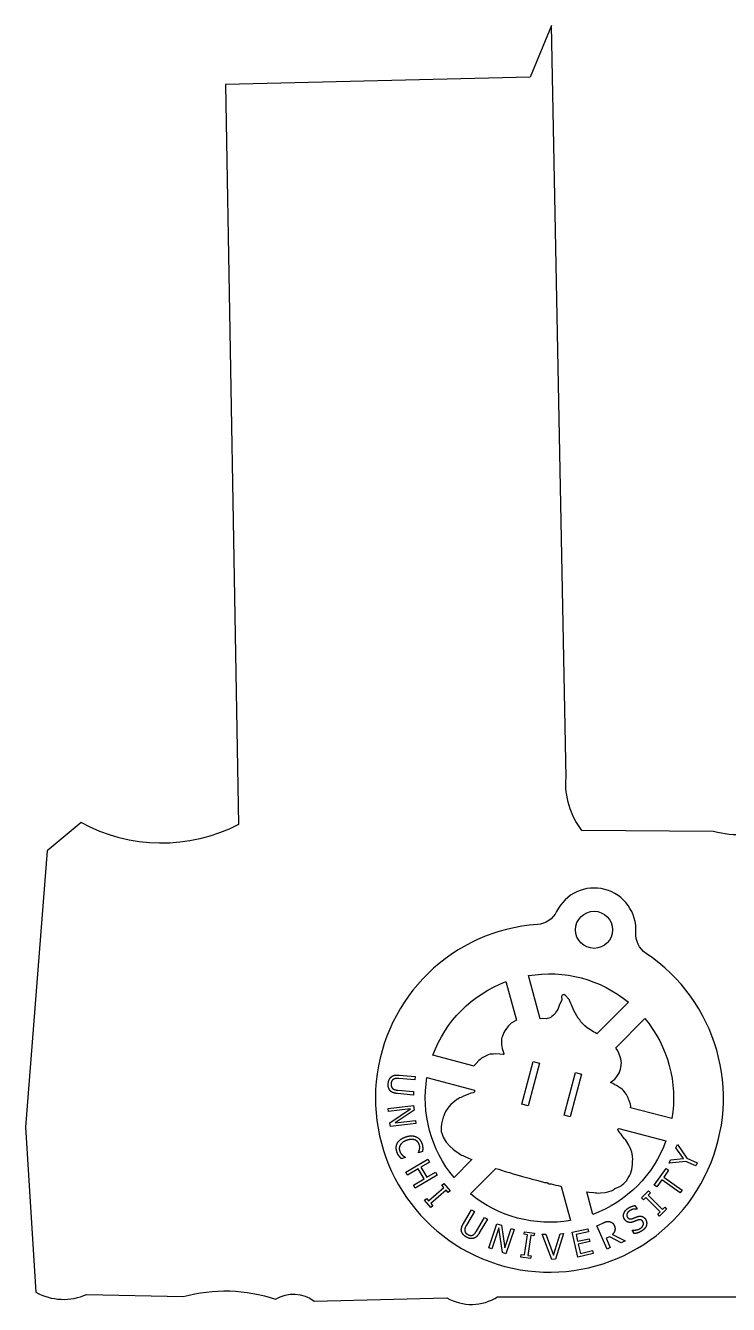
# Model space of a CAD drawing. Header units: millimetres. Extents: x -1 to 165, y -1 to 152.
# Drawn here: x -0.9 to 59.7, y -1 to 109.2 of the extents above; entities that cross this region are included whole.
import ezdxf

# ---------------------------------------------------------------- set-up
doc = ezdxf.new("R2010")
doc.units = ezdxf.units.MM
doc.layers.add('SCRAP_OUTLINE', color=5, linetype='Continuous')

msp = doc.modelspace()

# ---------------------------------------------------------------- linework, layer by layer
for points in [[(51.74, 31.01, 0.821365), (44.91, 32.82, -0.267689), (43.25, 31.7, 6.023346), (52.62, 29.21, -0.267689)], [(41.44, 23.45), (41.04, 23.23), (40.99, 23.2), (40.87, 23.09), (40.77, 22.97), (40.59, 22.72), (40.43, 22.54), (40.36, 22.4), (40.24, 22.08), (40.18, 21.95), (40.15, 21.85), (40.15, 21.36), (40.22, 21.01), (40.3, 20.75), (40.36, 20.58), (40.37, 20.54), (40.36, 20.52), (40.34, 20.5), (40.3, 20.5), (40.02, 20.53), (39.6, 20.55), (39.45, 20.52), (39.17, 20.51), (39.06, 20.48), (38.95, 20.43), (38.54, 20.23), (38.44, 20.17), (38.33, 20.07), (38.2, 19.98), (37.96, 19.72), (37.84, 19.57), (37.8, 19.5), (34.24, 20.44, -0.218412), (40.54, 26.77)], [(42.48, 27.29, -0.218412), (51.1, 25), (48.38, 22.26), (48.26, 22.35), (48.08, 22.44), (47.69, 22.71), (47.54, 22.79), (47.34, 22.97), (47.11, 23.2), (47.01, 23.32), (46.92, 23.47), (46.77, 23.62), (46.39, 24.29), (46.2, 24.76), (46.14, 24.89), (46.05, 25.1), (45.99, 25.22), (45.93, 25.3), (45.68, 25.58), (45.62, 25.62), (45.53, 25.65), (45.46, 25.64), (45.42, 25.62), (45.38, 25.6), (45.36, 25.56), (45.34, 25.51), (45.33, 25.43), (45.35, 25.24), (45.34, 25.16), (45.14, 24.71), (45.01, 24.37), (44.9, 24.22), (44.78, 24.03), (44.63, 23.89), (44.51, 23.76), (44.44, 23.71), (44.33, 23.66), (44.23, 23.62), (44.1, 23.59), (44, 23.57), (43.69, 23.59), (43.48, 23.57)], [(51.29, 15.91), (51.3, 16.04), (51.27, 16.22), (51.2, 16.44), (51.17, 16.52), (51.11, 16.63), (51.08, 16.76), (51.03, 16.86), (50.92, 17.04), (50.65, 17.42), (50.57, 17.5), (50.42, 17.58), (50.08, 17.81), (49.92, 17.88), (49.76, 17.98), (49.6, 18.05), (49.58, 18.06), (49.58, 18.09), (49.58, 18.12), (49.61, 18.14), (49.94, 18.38), (50.02, 18.47), (50.11, 18.61), (50.33, 18.93), (50.34, 18.97), (50.36, 19.07), (50.42, 19.24), (50.45, 19.36), (50.49, 19.81), (50.48, 19.86), (50.46, 19.99), (50.38, 20.29), (50.27, 20.61), (50.18, 20.81), (50.05, 21.01), (50.01, 21.06), (52.52, 23.59, -0.218412), (54.85, 14.97)], [(37.82, 17.42), (37.83, 17.39), (37.83, 17.32), (37.82, 17.27), (37.77, 17.23), (37.71, 17.2), (37.5, 17.15), (37.26, 17.04), (36.89, 16.9), (36.69, 16.8), (36.56, 16.77), (36.52, 16.75), (36.39, 16.65), (36.3, 16.61), (36.09, 16.45), (35.98, 16.37), (35.79, 16.18), (35.61, 15.97), (35.53, 15.87), (35.34, 15.59), (35.29, 15.51), (35.25, 15.37), (35.17, 15.21), (35.13, 15.08), (34.98, 14.53), (34.95, 14.24), (34.94, 14.05), (34.96, 13.85), (35.03, 13.62), (35.12, 13.38), (35.37, 12.93), (35.7, 12.59), (35.98, 12.34), (36.17, 12.2), (36.38, 12.05), (36.62, 11.87), (36.7, 11.83), (36.81, 11.79), (37.04, 11.68), (37.15, 11.65), (37.32, 11.55), (37.59, 11.43), (36.06, 9.89, -0.218412), (33.73, 18.51)], [(47.51, 8.67), (47.72, 8.64), (48.12, 8.59), (48.26, 8.57), (48.39, 8.57), (48.55, 8.54), (48.7, 8.56), (49.1, 8.6), (49.33, 8.65), (49.7, 8.78), (49.87, 8.9), (49.94, 8.95), (50.17, 9.03), (50.46, 9.18), (50.56, 9.26), (50.71, 9.38), (50.93, 9.6), (51.09, 9.85), (51.19, 10.03), (51.27, 10.21), (51.39, 10.59), (51.45, 11.02), (51.46, 11.31), (51.48, 11.45), (51.44, 11.72), (51.42, 11.93), (51.38, 12.07), (51.31, 12.3), (51.22, 12.52), (51.14, 12.69), (50.85, 13.16), (50.81, 13.17), (50.76, 13.22), (50.66, 13.37), (50.56, 13.49), (50.48, 13.62), (50.39, 13.72), (50.31, 13.83), (50.22, 13.93), (50.18, 13.99), (50.18, 14.03), (50.18, 14.05), (50.26, 14.12), (54.34, 13.04, -0.218412), (48.04, 6.71)], [(46.11, 6.19, -0.218412), (37.48, 8.48), (39.66, 10.67), (39.92, 10.6), (40.16, 10.53), (40.47, 10.42), (40.59, 10.39), (40.7, 10.34), (40.84, 10.32), (41.26, 10.18), (41.8, 10.04), (41.97, 9.98), (42.3, 9.89), (42.54, 9.84), (42.81, 9.74), (43.17, 9.67), (43.7, 9.53), (43.87, 9.46), (44.06, 9.45), (44.13, 9.43), (44.27, 9.36), (44.43, 9.35), (44.84, 9.24), (45.04, 9.2), (45.24, 9.14), (45.31, 9.13)]]:
    msp.add_lwpolyline(points, format="xyb", close=True)
for points in [[(43.43, 19.76), (42.45, 16.08), (41.92, 16.22), (42.9, 19.9)], [(47.06, 18.79), (46.09, 15.12), (45.56, 15.26), (46.53, 18.93)], [(32.76, 14.54), (30.58, 14.28), (30.54, 14.6), (32.3, 15.8), (30.42, 15.57), (30.39, 15.84), (32.57, 16.1), (32.62, 15.69), (31, 14.6), (32.73, 14.81)], [(55.2, 12.46), (55.33, 12.74), (56.15, 11.56), (57.03, 11.16), (56.91, 10.9), (56.05, 11.28), (54.6, 11.12), (54.74, 11.42), (55.85, 11.54)], [(34.61, 10.1), (32.72, 8.98), (32.57, 9.23), (33.5, 9.78), (32.98, 10.65), (32.05, 10.1), (31.91, 10.36), (33.8, 11.47), (33.95, 11.22), (33.21, 10.78), (33.72, 9.91), (34.46, 10.35)], [(55.72, 8.81), (55.55, 8.57), (53.97, 9.69), (53.54, 9.09), (53.33, 9.24), (54.35, 10.68), (54.56, 10.53), (54.14, 9.93)], [(34.24, 7.45), (34.07, 7.3), (33.51, 7.94), (33.68, 8.09), (33.86, 7.88), (35.18, 9.03), (35, 9.24), (35.17, 9.38), (35.73, 8.74), (35.56, 8.59), (35.37, 8.81), (34.05, 7.66)], [(54.23, 7.33), (54.39, 7.17), (53.79, 6.57), (53.63, 6.73), (53.83, 6.92), (52.59, 8.17), (52.4, 7.97), (52.24, 8.13), (52.84, 8.73), (53, 8.57), (52.8, 8.37), (54.04, 7.13)], [(41.25, 5.4), (40.54, 3.32), (40.23, 3.43), (39.92, 5.54), (39.31, 3.74), (39.05, 3.83), (39.76, 5.91), (40.16, 5.78), (40.43, 3.84), (41, 5.49)], [(42.7, 3.14), (42.66, 2.92), (41.82, 3.04), (41.85, 3.27), (42.13, 3.23), (42.39, 4.96), (42.11, 5), (42.14, 5.22), (42.99, 5.09), (42.95, 4.87), (42.68, 4.91), (42.42, 3.18)], [(45.2, 5.05), (45.5, 5.06), (44.8, 2.84), (44.49, 2.83), (43.67, 5.01), (43.98, 5.02), (44.64, 3.21)], [(48.07, 3.33), (46.73, 3.03), (46.25, 5.18), (47.59, 5.48), (47.65, 5.22), (46.59, 4.99), (46.72, 4.4), (47.71, 4.62), (47.76, 4.37), (46.78, 4.15), (46.96, 3.35), (48.01, 3.59)]]:
    msp.add_lwpolyline(points, close=True)
for points in [[(31.33, 18.71), (32.7, 18.59), (32.67, 18.3), (31.31, 18.42)], [(31.21, 17.42), (32.58, 17.29), (32.56, 17), (31.19, 17.13)], [(31.86, 11.64), (31.86, 11.62), (31.53, 11.51)], [(33.34, 12.12), (33, 12.01), (33, 12.03)], [(36.88, 5.93), (37.58, 7.11), (37.83, 6.96), (37.13, 5.78)], [(51.64, 7.47), (51.84, 7.18), (51.83, 7.17)], [(37.99, 5.26), (38.7, 6.44), (38.95, 6.29), (38.24, 5.11)], [(49.72, 4.98), (50.83, 4.42), (50.48, 4.27), (49.49, 4.79), (49.18, 4.65), (49.54, 3.85), (49.27, 3.73), (48.38, 5.74), (48.9, 5.97)], [(51.62, 5.05), (51.41, 5.35), (51.43, 5.36)]]:
    msp.add_lwpolyline(points)
msp.add_circle((48.14, 31.24), 1.6)
for points in [[(30.54, 17.4), (30.45, 17.51), (30.37, 17.8), (30.39, 18)], [(30.39, 18), (30.41, 18.19), (30.54, 18.47), (30.65, 18.56)], [(30.86, 18.37), (30.76, 18.32), (30.65, 18.12), (30.64, 17.98)], [(30.64, 17.98), (30.63, 17.84), (30.7, 17.62), (30.78, 17.55)], [(30.65, 18.56), (30.77, 18.67), (31.1, 18.73), (31.33, 18.71)], [(31.31, 18.42), (31.15, 18.44), (30.94, 18.41), (30.86, 18.37)], [(31.19, 17.13), (30.96, 17.15), (30.64, 17.27), (30.54, 17.4)], [(30.78, 17.55), (30.86, 17.49), (31.06, 17.43), (31.21, 17.42)], [(31.18, 12.86), (31.27, 13.03), (31.63, 13.3), (31.9, 13.39)], [(31.9, 13.39), (32.16, 13.48), (32.59, 13.48), (32.78, 13.4)], [(32.78, 13.4), (32.96, 13.33), (33.22, 13.03), (33.29, 12.82)], [(31.14, 12.1), (31.07, 12.3), (31.09, 12.69), (31.18, 12.86)], [(31.43, 12.7), (31.36, 12.58), (31.33, 12.31), (31.38, 12.17)], [(31.38, 12.17), (31.42, 12.05), (31.54, 11.87), (31.62, 11.81)], [(31.99, 13.1), (31.78, 13.03), (31.51, 12.82), (31.43, 12.7)], [(32.69, 13.13), (32.55, 13.18), (32.2, 13.17), (31.99, 13.1)], [(33.06, 12.74), (33.01, 12.88), (32.82, 13.08), (32.69, 13.13)], [(33, 12.03), (33.02, 12.08), (33.07, 12.22), (33.09, 12.32)], [(33.09, 12.32), (33.11, 12.42), (33.1, 12.62), (33.06, 12.74)], [(33.29, 12.82), (33.33, 12.72), (33.36, 12.52), (33.36, 12.44)], [(33.36, 12.44), (33.37, 12.36), (33.35, 12.2), (33.34, 12.12)], [(31.32, 11.75), (31.26, 11.83), (31.18, 11.97), (31.14, 12.1)], [(31.53, 11.51), (31.48, 11.57), (31.38, 11.67), (31.32, 11.75)], [(31.62, 11.81), (31.69, 11.74), (31.81, 11.66), (31.86, 11.64)], [(50.78, 6.27), (50.63, 6.49), (50.76, 7.02), (51.03, 7.21)], [(51.19, 7.01), (51.02, 6.9), (50.93, 6.6), (51.01, 6.47)], [(51.03, 7.21), (51.18, 7.32), (51.49, 7.44), (51.64, 7.47)], [(51.83, 7.17), (51.69, 7.19), (51.34, 7.12), (51.19, 7.01)], [(36.71, 5.25), (36.67, 5.4), (36.76, 5.73), (36.88, 5.93)], [(37.13, 5.78), (37.05, 5.65), (36.98, 5.45), (36.98, 5.35)], [(48.9, 5.97), (49.07, 6.05), (49.32, 6.12), (49.46, 6.09)], [(49.46, 6.09), (49.59, 6.07), (49.81, 5.91), (49.88, 5.75)], [(49.88, 5.75), (49.98, 5.53), (49.88, 5.14), (49.72, 4.98)], [(51.13, 6.03), (51.03, 6.05), (50.86, 6.16), (50.78, 6.27)], [(51.01, 6.47), (51.09, 6.35), (51.31, 6.3), (51.45, 6.35)], [(51.54, 6.08), (51.43, 6.03), (51.23, 6.01), (51.13, 6.03)], [(51.43, 5.36), (51.62, 5.34), (52.01, 5.42), (52.15, 5.52)], [(51.45, 6.35), (51.54, 6.39), (51.79, 6.49), (51.88, 6.52)], [(51.92, 6.22), (51.82, 6.19), (51.66, 6.12), (51.54, 6.08)], [(51.88, 6.52), (52.11, 6.59), (52.44, 6.48), (52.56, 6.32)], [(52.34, 6.1), (52.26, 6.21), (52.06, 6.27), (51.92, 6.22)], [(52.15, 5.52), (52.34, 5.66), (52.43, 5.97), (52.34, 6.1)], [(52.66, 5.82), (52.63, 5.68), (52.47, 5.44), (52.31, 5.33)], [(52.56, 6.32), (52.63, 6.21), (52.69, 5.94), (52.66, 5.82)], [(37.11, 4.77), (36.94, 4.87), (36.75, 5.11), (36.71, 5.25)], [(36.98, 5.35), (36.99, 5.24), (37.11, 5.06), (37.24, 4.99)], [(37.72, 4.64), (37.57, 4.61), (37.28, 4.67), (37.11, 4.77)], [(37.24, 4.99), (37.36, 4.92), (37.59, 4.88), (37.68, 4.93)], [(37.68, 4.93), (37.77, 4.97), (37.91, 5.13), (37.99, 5.26)], [(38.24, 5.11), (38.12, 4.91), (37.88, 4.68), (37.72, 4.64)], [(52.31, 5.33), (52.11, 5.19), (51.78, 5.08), (51.62, 5.05)]]:
    msp.add_open_spline(points, degree=2)
at = {"layer": 'SCRAP_OUTLINE', "color": 5}
msp.add_lwpolyline([(66.82, 44.63, -0.438121), (58.45, 39.72), (47.08, 39.8, -0.184683), (45.72, 44.35), (44.47, 109.17), (42.62, 104.73), (16.36, 104.08), (17.49, 40.31, -0.250185), (3.9, 40.49), (0.97, 38.04), (-0.88, 14.23), (0, 0, 0.234042), (4.4, -0.18), (12.72, -0.37, -0.149817), (20.68, -0.6, -0.311586), (24, -0.76), (35.45, -0.48, 0.278958), (39.82, -0.39), (114.11, -0.39, -0.210253)], format="xyb", dxfattribs=at)

doc.saveas('drawing.dxf')
